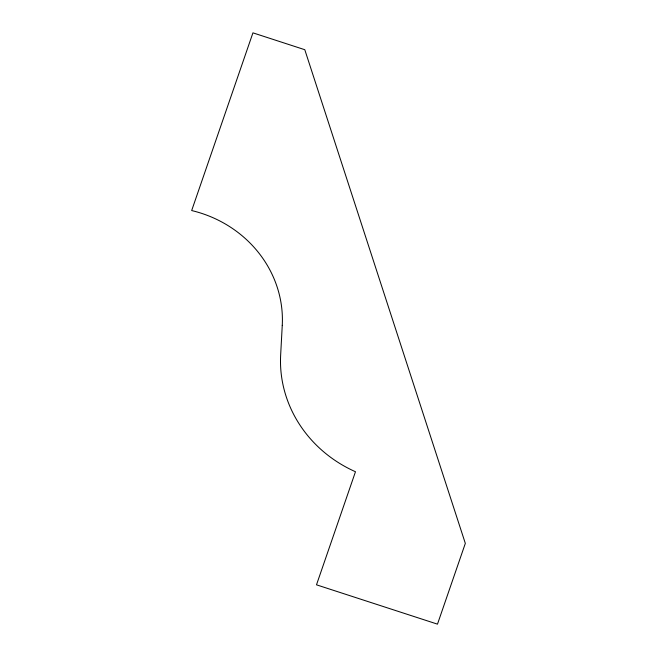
<?xml version="1.0" encoding="UTF-8"?>
<svg xmlns="http://www.w3.org/2000/svg" width="657" height="657" viewBox="0 0 657 657"><rect width="100%" height="100%" fill="white"/><g stroke="black" fill="none" stroke-linecap="round" stroke-linejoin="round"><path stroke-width="0.99" d="M282.255 325.346L280.654 355.018A127.138 119.237 10.5 0 0 355.478 471.734L316.493 584.82L437.48 624.15L465.328 543.38L304.791 49.71L252.937 32.85L191.672 210.552A117.077 109.809 10.5 0 1 282.255 325.346"/></g></svg>
